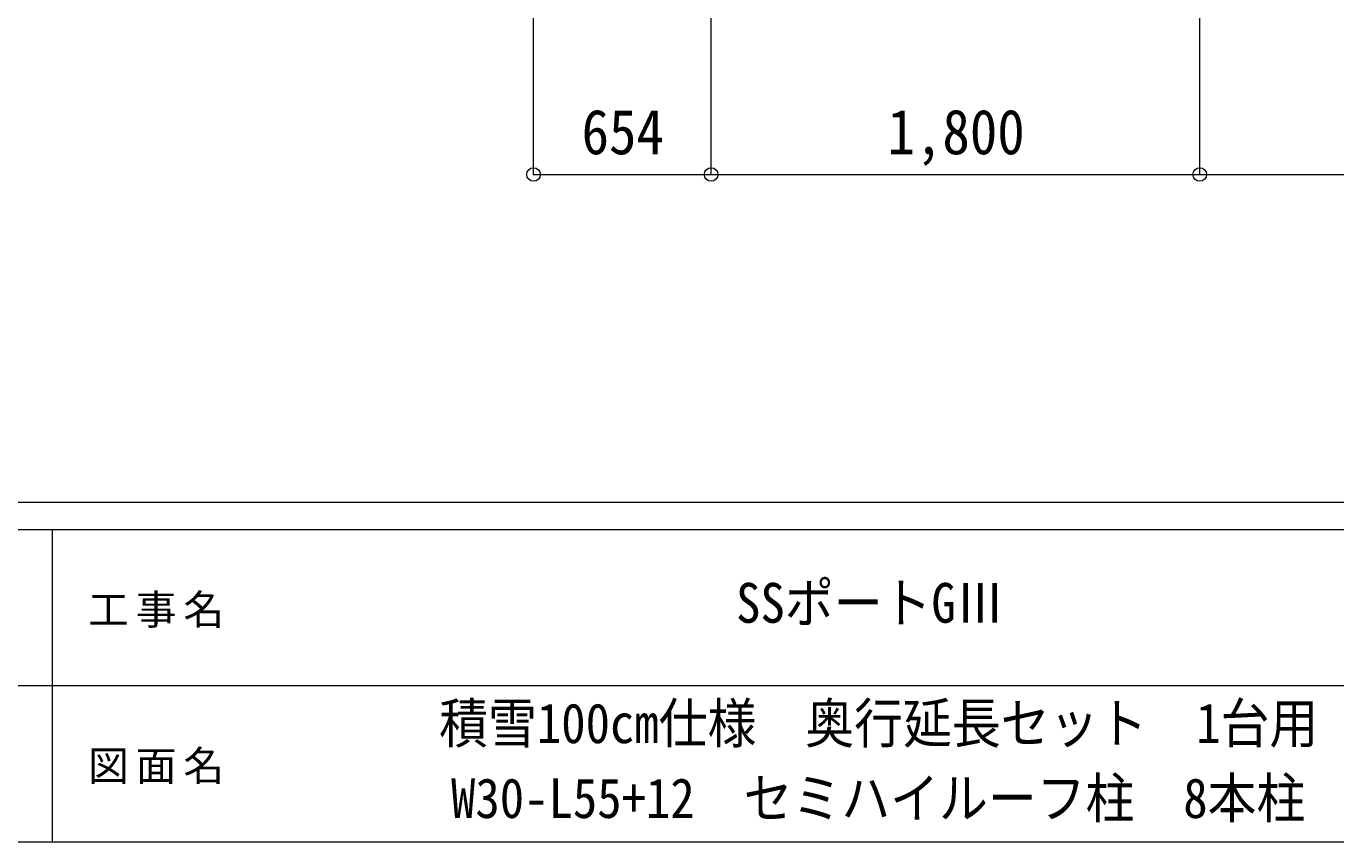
# Model space of a CAD drawing. Units: millimetres at full size, sheet at 1:50. Extents: x -14053 to 14053, y -9700 to 9700.
# Drawn here: x -844 to 3980, y -9700 to -6697 of the extents above; entities that cross this region are included whole.
import ezdxf
from ezdxf.enums import TextEntityAlignment as Align

# ---------------------------------------------------------------- set-up
doc = ezdxf.new("R2010")
doc.units = ezdxf.units.MM
doc.header["$LTSCALE"] = 50
doc.header["$PDMODE"] = 32
doc.header["$PDSIZE"] = 50
doc.layers.add('0-6_PARTS1', color=6, linetype='Continuous', lineweight=9)
doc.layers.add('F-0', color=7, linetype='Continuous', lineweight=9)
doc.styles.add('ＭＳ ゴシック', font='')
doc.styles.get('ＭＳ ゴシック').set_extended_font_data('MS Gothic')

msp = doc.modelspace()

# ---------------------------------------------------------------- linework, layer by layer
at = {"layer": '0-6_PARTS1'}
for p, q in [((1024.68, -7243.27), (1024.68, -5960.42)), ((1678.68, -7243.27), (1678.68, -6595.68)), ((3478.68, -7243.27), (3478.68, -6595.68)), ((1024.68, -7243.27), (1678.68, -7243.27)), ((1678.68, -7243.27), (3478.68, -7243.27)), ((3478.68, -7243.27), (5278.68, -7243.27))]:
    msp.add_line(p, q, dxfattribs=at)
for p in [(1024.68, -7243.27), (1678.68, -7243.27), (3478.68, -7243.27)]:
    msp.add_point(p, dxfattribs=at)
at = {"layer": 'F-0', "color": 5, "lineweight": 5}
for p, q in [((-14053.43, -8450), (13346.57, -8450)), ((-14053.43, -8550), (8901.98, -8550)), ((-748.03, -8550), (-748.03, -9700)), ((-5748.03, -9125), (4501.97, -9125)), ((-14053.43, -9700), (13346.57, -9700))]:
    msp.add_line(p, q, dxfattribs=at)

# ---------------------------------------------------------------- texts
at = {"layer": '0-6_PARTS1', "color": 7, "style": 'ＭＳ ゴシック', "width": 0.9}
for s, p in [('654', (1201.68, -7218.27)), ('1,800', (2328.68, -7218.27))]:
    msp.add_text(s, height=165, dxfattribs=at).set_placement(p, align=Align.BOTTOM_LEFT)
at = {"layer": 'F-0', "style": 'ＭＳ ゴシック', "width": 0.9}
for s, p in [('SSポートGⅢ', (1770.72, -8937.5)), ('積雪100cm仕様\u3000奥行延長セット\u30001台用', (676.97, -9380.76)), ('W30-L55+12\u3000セミハイルーフ柱\u30008本柱', (720.72, -9656.45))]:
    msp.add_text(s, height=146.6, dxfattribs=at).set_placement(p, align=Align.BOTTOM_LEFT)
at = {"layer": 'F-0', "char_height": 110, "attachment_point": 7, "style": 'ＭＳ ゴシック'}
for s, insert in [('\\T1.17;工事名', (-616.19, -8912.5)), ('\\T1.17;図面名', (-616.19, -9487.5))]:
    msp.add_mtext(s, dxfattribs=dict(at, insert=insert))

doc.saveas('drawing.dxf')
